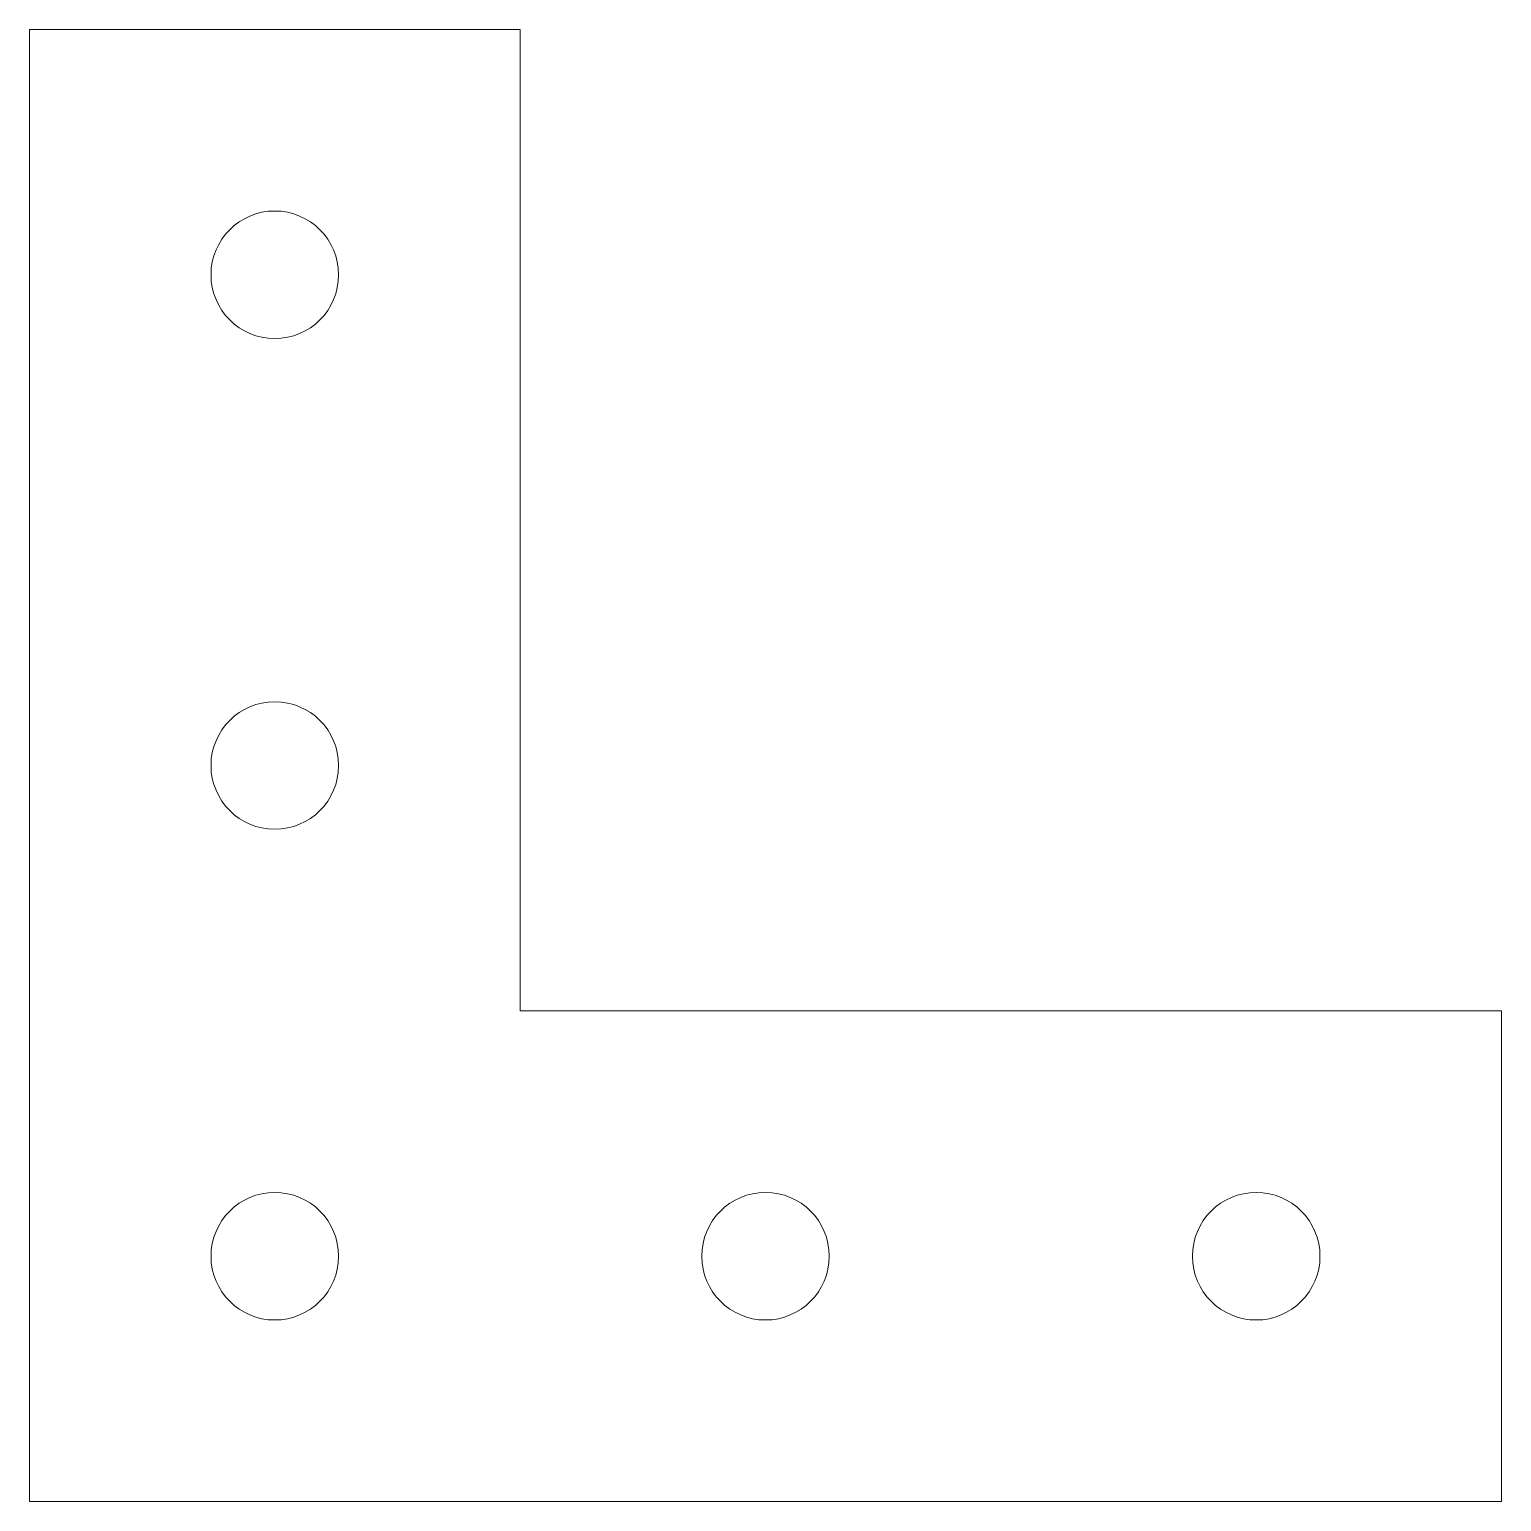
# Model space of a CAD drawing. Header units: inches. Extents: x 1 to 4, y 1 to 4.
import ezdxf

# ---------------------------------------------------------------- set-up
doc = ezdxf.new("R2010")
doc.units = ezdxf.units.IN
doc.layers.get('0').update_dxf_attribs({"linetype": 'CONTINUOUS', "lineweight": 0})

msp = doc.modelspace()

# ---------------------------------------------------------------- linework, layer by layer
for p, q in [((1, 1), (1, 4)), ((1, 4), (2, 4)), ((2, 4), (2, 2)), ((2, 2), (4, 2)), ((4, 2), (4, 1)), ((4, 1), (1, 1))]:
    msp.add_line(p, q)
for centre in [(1.5, 3.5), (1.5, 2.5), (1.5, 1.5), (2.5, 1.5), (3.5, 1.5)]:
    msp.add_circle(centre, 0.13)

doc.saveas('drawing.dxf')
